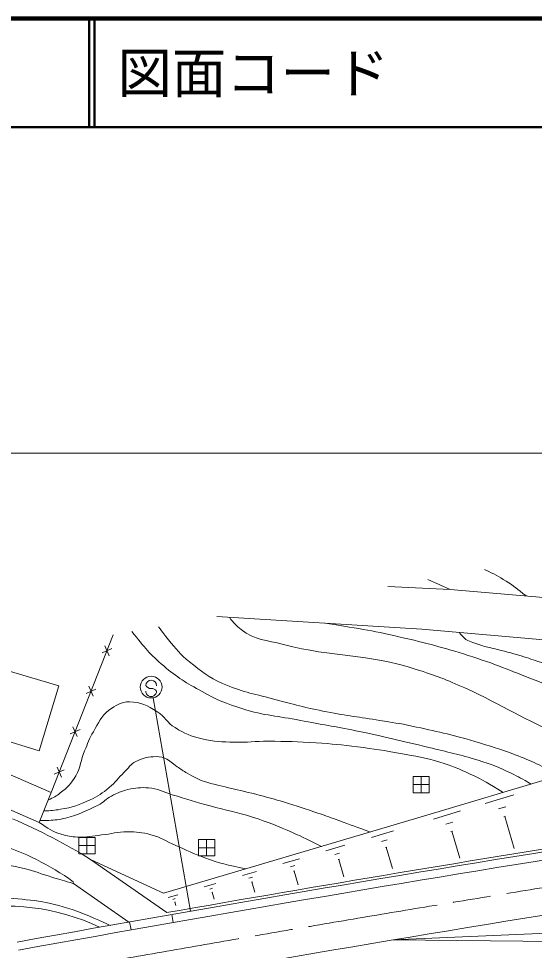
# Model space of a CAD drawing. Units: millimetres, scale not verified. Extents: x 40000 to 680000, y 20000 to 380000.
# Drawn here: x 111269 to 158761, y 294254 to 380000 of the extents above; entities that cross this region are included whole.
import ezdxf
from ezdxf.enums import TextEntityAlignment as Align

# ---------------------------------------------------------------- set-up
doc = ezdxf.new("R2010")
doc.units = ezdxf.units.MM
doc.header["$LTSCALE"] = 1000
doc.linetypes.add('CHAIN', pattern=[18.5, 12, -1.5, 3.5, -1.5])
for name, color, linetype, lineweight in [('M-BGD', 7, 'Continuous', 13), ('M-BMK', 2, 'CHAIN', 13), ('M-TTL', 2, 'Continuous', 140), ('M-TTL-LINE', 7, 'Continuous', 50)]:
    doc.layers.add(name, color=color, linetype=linetype, lineweight=lineweight)
doc.layers.add('M-TTL-TXT', color=7, linetype='Continuous')
doc.styles.add('ＭＳ ゴシック', font='')
doc.styles.get('ＭＳ ゴシック').set_extended_font_data('MS Gothic')

msp = doc.modelspace()

# ---------------------------------------------------------------- linework, layer by layer
at = {"layer": 'M-BGD'}
for p, q in [((76339, 340019), (560849, 340019)), ((145262, 327739), (151003, 327466)), ((151003, 327466), (163344, 326412)), ((129515, 324975), (148391, 323813)), ((114271, 308797), (119987, 323302)), ((148391, 323813), (169801, 321934)), ((119858, 322019), (118950, 321625)), ((119601, 321368), (119206, 322276)), ((110517, 319924), (114964, 318590)), ((114964, 318590), (113176, 312628)), ((118391, 318298), (117483, 317903)), ((118135, 317647), (117740, 318554)), ((123076, 318497), (122976, 318615)), ((123321, 318358), (123076, 318497)), ((123621, 318356), (123321, 318358)), ((123867, 318244), (123621, 318356)), ((123972, 318108), (123867, 318244)), ((127084, 297856), (123648, 317502)), ((116668, 313925), (116274, 314833)), ((113176, 312628), (108729, 313961)), ((116925, 314576), (116017, 314182)), ((114271, 308797), (103435, 313413)), ((164720, 311434), (148565, 306591)), ((113172, 306020), (102033, 310891)), ((115459, 310855), (114551, 310460)), ((115202, 310204), (114807, 311111)), ((147586, 308763), (147586, 310263)), ((147586, 310263), (149086, 310263)), ((148336, 308763), (148336, 310263)), ((149086, 310263), (149086, 308763)), ((114271, 308797), (113172, 306020)), ((149086, 309513), (147586, 309513)), ((149086, 308763), (147586, 308763)), ((154228, 307767), (156882, 308562)), ((149458, 306337), (151954, 307085)), ((155462, 307269), (156125, 307468)), ((148565, 306591), (124619, 299509)), ((155949, 306548), (156115, 306597)), ((156032, 306572), (156911, 303641)), ((150618, 305868), (151242, 306056)), ((116809, 303139), (116809, 304639)), ((116809, 304639), (118309, 304639)), ((117559, 303139), (117559, 304639)), ((118309, 304639), (118309, 303139)), ((127834, 302951), (127834, 304451)), ((127834, 304451), (129334, 304451)), ((128584, 302951), (128584, 304451)), ((129334, 304451), (129334, 302951)), ((143769, 304654), (145774, 305247)), ((144699, 304275), (145200, 304423)), ((151077, 305190), (151233, 305236)), ((151155, 305213), (151898, 302734)), ((118309, 303889), (116809, 303889)), ((129334, 303701), (127834, 303701)), ((139565, 303410), (141320, 303929)), ((145065, 303729), (145190, 303766)), ((145128, 303747), (145710, 301779)), ((118309, 303139), (116809, 303139)), ((129334, 302951), (127834, 302951)), ((135605, 302238), (137123, 302687)), ((140379, 303078), (140818, 303208)), ((117899, 302628), (124921, 297730)), ((117899, 302628), (124619, 299509)), ((136309, 301951), (136688, 302063)), ((140699, 302601), (140809, 302633)), ((140754, 302617), (141228, 301015)), ((131873, 301134), (133169, 301517)), ((132474, 300889), (132798, 300985)), ((136586, 301538), (136681, 301566)), ((136633, 301552), (137005, 300295)), ((116298, 300571), (116333, 300384)), ((116331, 300394), (121404, 296856)), ((128358, 300094), (129444, 300415)), ((132711, 300537), (132791, 300560)), ((132751, 300548), (133027, 299616)), ((125046, 299114), (125934, 299377)), ((128861, 299889), (129133, 299969)), ((129060, 299593), (129127, 299613)), ((129093, 299603), (129279, 298977)), ((125458, 298946), (125680, 299012)), ((125620, 298704), (125675, 298721)), ((125648, 298713), (125748, 298375)), ((125506, 296818), (125364, 297554)), ((121487, 296870), (121626, 296133)), ((145754, 295219), (170684, 296307)), ((145754, 295219), (170900, 294973))]:
    msp.add_line(p, q, dxfattribs=at)
msp.add_circle((123475, 318487), 1000, dxfattribs=at)
for centre, radius, start, end in [((123476, 318612), 500, 359.55488, 179.55488), ((123472, 318112), 500, 179.55488, 359.55488), ((88503, 254844), 56102, 58.40108, 66.70117), ((558381, -2167959), 2503250, 98.98218, 100.29207), ((558381, -2167959), 2503500, 98.98217, 99.97053), ((101472, 279736), 25572, 54.56253, 72.30428), ((558381, -2167959), 2502500, 98.98218, 100.29207), ((558381, -2167959), 2497500, 98.98218, 100.29207), ((110106, 278332), 20000, 64.46805, 101.50724)]:
    msp.add_arc(centre, radius, start, end, dxfattribs=at)
for points, knots in [([(154177, 329305), (155122, 328849), (155415, 328707), (156156, 328235), (156911, 327755), (157167, 327545), (157994, 326869)], [0, 0, 0, 0, 1, 1, 1, 2, 2, 2, 2]), ([(130679, 324903), (131074, 324359), (131305, 324169), (131776, 323775), (133007, 322747), (134102, 322832), (135650, 322417), (140349, 321160), (143262, 321614), (147889, 320114), (149671, 319537), (150663, 319177), (152367, 318399), (155950, 316764), (157785, 315468), (161436, 313993), (162683, 313489), (163109, 313303), (164650, 312759)], [0, 0, 0, 0, 1, 1, 1, 2, 2, 2, 3, 3, 3, 4, 4, 4, 5, 5, 5, 6, 6, 6, 6]), ([(139494, 324361), (142978, 323809), (143974, 323665), (146798, 322999), (149285, 322413), (150668, 322033), (153102, 321257), (155517, 320487), (156807, 319872), (159181, 318982), (161052, 318281), (162100, 317886), (163970, 317184), (166005, 316420), (167082, 315800), (169180, 315229), (169865, 315042), (170107, 314966), (170944, 314791)], [0, 0, 0, 0, 1, 1, 1, 2, 2, 2, 3, 3, 3, 4, 4, 4, 5, 5, 5, 6, 6, 6, 6]), ([(121694, 323601), (122916, 322065), (123343, 321523), (124629, 320429), (125891, 319356), (126703, 318870), (128155, 318072), (129552, 317304), (130392, 316954), (131914, 316479), (133929, 315851), (135141, 315818), (137212, 315414), (139206, 315025), (140337, 314877), (142325, 314460), (144954, 313907), (146419, 313563), (149029, 312928), (150813, 312493), (151825, 312290), (153580, 311748), (154797, 311372), (155471, 311115), (156616, 310556), (157353, 310197), (157614, 310060), (158463, 309558)], [0, 0, 0, 0, 1, 1, 1, 2, 2, 2, 3, 3, 3, 4, 4, 4, 5, 5, 5, 6, 6, 6, 7, 7, 7, 8, 8, 8, 9, 9, 9, 9]), ([(161159, 310366), (159218, 311325), (158652, 311620), (156977, 312258), (155555, 312799), (154735, 313042), (153276, 313475), (151042, 314137), (149760, 314402), (147484, 314900), (146343, 315150), (145690, 315218), (144538, 315412), (142630, 315734), (141547, 315829), (139648, 316202), (137673, 316590), (136582, 316883), (134639, 317409), (132826, 317901), (131754, 318048), (130041, 318819), (128747, 319401), (128113, 319924), (126998, 320801), (126142, 321475), (125768, 321982), (125081, 322828), (124708, 323288), (124576, 323451), (124163, 324035)], [0, 0, 0, 0, 1, 1, 1, 2, 2, 2, 3, 3, 3, 4, 4, 4, 5, 5, 5, 6, 6, 6, 7, 7, 7, 8, 8, 8, 9, 9, 9, 10, 10, 10, 10]), ([(176360, 316207), (172976, 316881), (172046, 317050), (169318, 317745), (167142, 318300), (165934, 318654), (163782, 319296), (162029, 319819), (161074, 320196), (159337, 320769), (158638, 320999), (158250, 321138), (157546, 321355), (156573, 321655), (156010, 321765), (155026, 322028), (154486, 322172), (154164, 322194), (153643, 322397), (153108, 322606), (152731, 322621), (152305, 323005), (152108, 323182), (152018, 323268), (151852, 323509)], [0, 0, 0, 0, 1, 1, 1, 2, 2, 2, 3, 3, 3, 4, 4, 4, 5, 5, 5, 6, 6, 6, 7, 7, 7, 8, 8, 8, 8]), ([(155888, 308786), (154499, 309639), (154080, 309910), (152845, 310481), (151784, 310971), (151178, 311235), (150060, 311577), (148673, 312001), (147858, 312103), (146432, 312368), (144895, 312653), (144028, 312788), (142478, 312987), (140990, 313178), (140152, 313252), (138656, 313353), (136937, 313470), (135970, 313492), (134247, 313497), (133031, 313501), (132351, 313374), (131136, 313409), (129971, 313444), (129301, 313448), (128168, 313722), (127143, 313970), (126563, 314187), (125672, 314750), (124934, 315216), (124744, 315773), (124006, 316237), (123124, 316791), (122532, 317104), (121490, 317121), (120689, 317134), (120241, 316813), (119590, 316345), (118814, 315789), (118646, 315187), (118153, 314370), (117763, 313721), (117632, 313309), (117344, 312609), (116983, 311735), (117007, 311145), (116534, 310326), (116117, 309606), (115779, 309235), (115108, 308744), (114699, 308445), (114514, 308330), (113991, 308085)], [0, 0, 0, 0, 1, 1, 1, 2, 2, 2, 3, 3, 3, 4, 4, 4, 5, 5, 5, 6, 6, 6, 7, 7, 7, 8, 8, 8, 9, 9, 9, 10, 10, 10, 11, 11, 11, 12, 12, 12, 13, 13, 13, 14, 14, 14, 15, 15, 15, 16, 16, 16, 17, 17, 17, 17]), ([(113594, 307085), (114298, 307105), (114534, 307138), (115128, 307234), (116234, 307412), (116837, 307650), (117858, 308109), (118598, 308443), (118983, 308713), (119602, 309238), (120193, 309739), (120440, 310109), (120997, 310648), (121401, 311038), (121546, 311379), (122050, 311627), (122639, 311917), (123014, 312047), (123669, 312077), (124092, 312096), (124356, 312106), (124743, 311936), (125232, 311722), (125426, 311459), (125867, 311159), (126225, 310916), (126415, 310761), (126792, 310549), (127396, 310209), (127737, 310006), (128393, 309785), (129239, 309500), (129743, 309440), (130609, 309225), (131742, 308942), (132384, 308813), (133513, 308512), (134351, 308288), (134821, 308164), (135651, 307910), (136927, 307519), (137643, 307300), (138904, 306863), (139631, 306612), (140033, 306456), (140757, 306195), (141894, 305784), (142249, 305656), (143667, 305143)], [0, 0, 0, 0, 1, 1, 1, 2, 2, 2, 3, 3, 3, 4, 4, 4, 5, 5, 5, 6, 6, 6, 7, 7, 7, 8, 8, 8, 9, 9, 9, 10, 10, 10, 11, 11, 11, 12, 12, 12, 13, 13, 13, 14, 14, 14, 15, 15, 15, 16, 16, 16, 16]), ([(139150, 303807), (137907, 304447), (137550, 304618), (136501, 305086), (135082, 305717), (134272, 306045), (132794, 306519), (131295, 306999), (130415, 307126), (128898, 307547), (127527, 307928), (126770, 308182), (125403, 308580), (124556, 308827), (124113, 309146), (123233, 309205), (122491, 309255), (122057, 309231), (121335, 309053), (120716, 308900), (120386, 308741), (119818, 308451), (119302, 308188), (119110, 307878), (118592, 307619), (117465, 307056), (116812, 306750), (115592, 306432), (115002, 306279), (114655, 306250), (114046, 306218), (113733, 306201), (113621, 306195), (113244, 306202)], [0, 0, 0, 0, 1, 1, 1, 2, 2, 2, 3, 3, 3, 4, 4, 4, 5, 5, 5, 6, 6, 6, 7, 7, 7, 8, 8, 8, 9, 9, 9, 10, 10, 10, 11, 11, 11, 11]), ([(113172, 306020), (114020, 305459), (114334, 305204), (115189, 304950), (115762, 304779), (116097, 304708), (116693, 304674), (117560, 304623), (118045, 304781), (118909, 304873), (119837, 304972), (120347, 305166), (121281, 305159), (122133, 305153), (122624, 305122), (123447, 304901), (124387, 304650), (124836, 304290), (125731, 303907), (126781, 303457), (127352, 303157), (128426, 302767), (129854, 302249), (130405, 302147), (132179, 301745)], [0, 0, 0, 0, 1, 1, 1, 2, 2, 2, 3, 3, 3, 4, 4, 4, 5, 5, 5, 6, 6, 6, 7, 7, 7, 8, 8, 8, 8]), ([(83915, 302746), (85523, 303238), (86081, 303416), (87516, 303570), (88885, 303716), (89672, 303716), (91040, 303563), (92450, 303405), (93202, 303084), (94600, 302845), (95617, 302671), (96191, 302601), (97217, 302497), (98676, 302350), (99498, 302285), (100964, 302255), (102557, 302224), (103450, 302322), (105043, 302332), (106478, 302341), (107286, 302422), (108716, 302305), (109926, 302206), (110597, 302053), (111780, 301780), (112798, 301545), (113335, 301290), (114335, 300987), (115116, 300750), (115364, 300676), (116338, 300390)], [0, 0, 0, 0, 1, 1, 1, 2, 2, 2, 3, 3, 3, 4, 4, 4, 5, 5, 5, 6, 6, 6, 7, 7, 7, 8, 8, 8, 9, 9, 9, 10, 10, 10, 10]), ([(119703, 296554), (118966, 296899), (117612, 297534), (116212, 298002), (113830, 298797), (112379, 298919), (109873, 299079), (107817, 299211), (106664, 298896), (104607, 298769), (102787, 298657), (101772, 298447), (99949, 298470), (97618, 298498), (96326, 298796), (93998, 298901), (92189, 298984), (91163, 299198), (89364, 299000), (88262, 298879), (87645, 298758), (86580, 298452), (85916, 298261), (85677, 298187), (84901, 297893)], [0, 0, 0, 0, 1, 1, 1, 2, 2, 2, 3, 3, 3, 4, 4, 4, 5, 5, 5, 6, 6, 6, 7, 7, 7, 8, 8, 8, 8])]:
    msp.add_open_spline(points, degree=3, knots=knots, dxfattribs=at)
msp.add_open_spline([(148957, 328388), (149980, 327927), (149980, 327927), (151003, 327466)], degree=3, dxfattribs=at)
at = {"layer": 'M-BMK'}
msp.add_arc((558381, -2167959), 2500000, 98.98218, 100.29207, dxfattribs=at)
at = {"layer": 'M-TTL'}
msp.add_line((680000, 380000), (40000, 380000), dxfattribs=at)
at = {"layer": 'M-TTL-LINE'}
for p, q in [((117750, 380000), (117750, 370000)), ((118250, 380000), (118250, 370000)), ((40000, 370000), (680000, 370000))]:
    msp.add_line(p, q, dxfattribs=at)

# ---------------------------------------------------------------- texts
at = {"layer": 'M-TTL-TXT', "style": 'ＭＳ ゴシック'}
msp.add_text('図面コード', height=3666, dxfattribs=at).set_placement((120380, 375000), align=Align.MIDDLE_LEFT)

doc.saveas('drawing.dxf')
